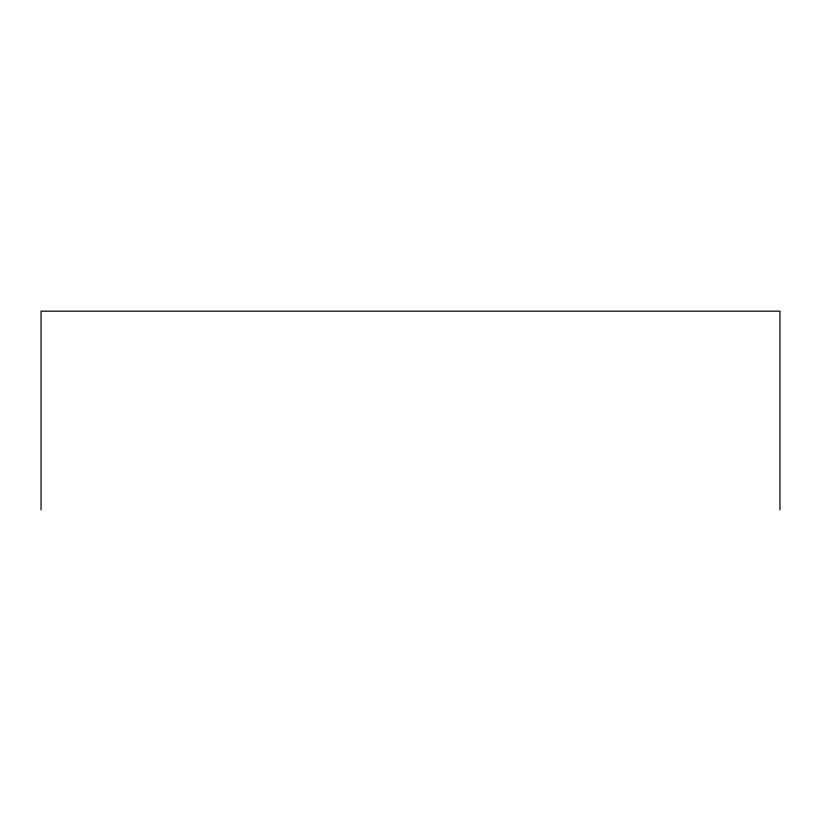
<?xml version="1.0" encoding="UTF-8"?>
<svg xmlns="http://www.w3.org/2000/svg" width="821" height="821" viewBox="0 0 821 821"><rect width="100%" height="100%" fill="white"/><g stroke="black" fill="none" stroke-linecap="round" stroke-linejoin="round"><path stroke-width="1.23" d="M779.95 509.831L779.95 311.169L41.05 311.169L41.05 509.831"/></g></svg>
